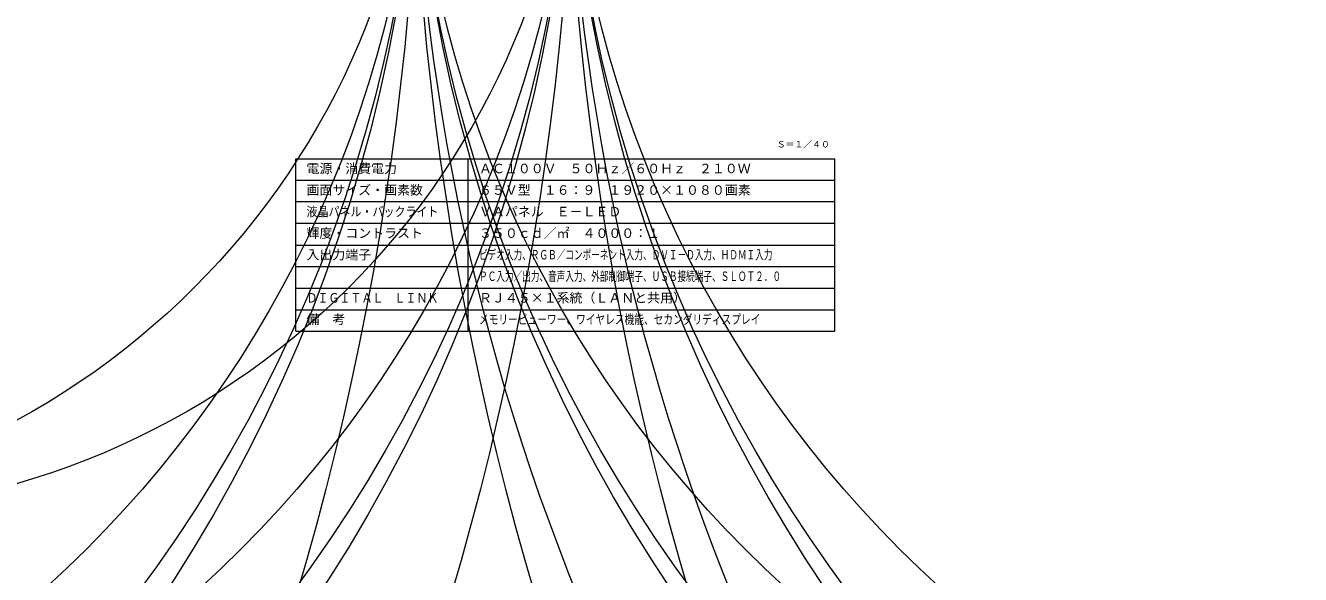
# Model space of a CAD drawing. Units: millimetres, scale not verified. Extents: x -4441 to 4512, y -674 to 8972.
# Drawn here: x -125.1 to 170.5, y -172.9 to -45.6 of the extents above; entities that cross this region are included whole.
import ezdxf
from ezdxf.enums import TextEntityAlignment as Align

# ---------------------------------------------------------------- set-up
doc = ezdxf.new("R2010")
doc.units = ezdxf.units.MM
doc.header["$LTSCALE"] = 0.125
doc.layers.add('0-2_MOJI1', color=7, linetype='Continuous')
doc.layers.add('0-4_TOUROKU', color=7, linetype='Continuous')
doc.layers.add('0-3_WAKU', color=1, linetype='Continuous', lineweight=18)
doc.layers.add('0-6_GAIKEI', color=1, linetype='Continuous', lineweight=18)
doc.styles.add('ＭＳ ゴシック', font='')
doc.styles.get('ＭＳ ゴシック').set_extended_font_data('MS Gothic')

msp = doc.modelspace()

# ---------------------------------------------------------------- linework, layer by layer
at = {"layer": '0-3_WAKU', "color": 4}
for p, q in [((-62.4976, -116.4948), (-62.4976, -76.4948)), ((-62.4976, -76.4948), (62.5024, -76.4948)), ((-22.4976, -116.4948), (-22.4976, -76.4948)), ((62.5024, -116.4948), (62.5024, -76.4948)), ((-62.4976, -116.4948), (62.5024, -116.4948))]:
    msp.add_line(p, q, dxfattribs=at)
at = {"layer": '0-3_WAKU'}
for p, q in [((62.5024, -81.4948), (-62.4976, -81.4948)), ((62.5024, -86.4948), (-62.4976, -86.4948)), ((62.5024, -91.4948), (-62.4976, -91.4948)), ((-62.4976, -96.4948), (62.5024, -96.4948)), ((-62.4976, -101.4948), (62.5024, -101.4948)), ((-62.4976, -106.4948), (62.5024, -106.4948)), ((-62.4976, -111.4948), (62.5024, -111.4948))]:
    msp.add_line(p, q, dxfattribs=at)
at = {"layer": '0-6_GAIKEI'}
for centre, radius in [((-728.3505, 20.5242), 694.7083), ((-692.5255, 20.5242), 694.7083), ((659.0468, 20.5242), 694.6934), ((694.8718, 20.5242), 694.6934), ((489.4014, 19.7107), 524.9482), ((525.2264, 19.7107), 524.9482), ((-394.8075, 20.6538), 361.0653), ((-358.9825, 20.6538), 361.0653), ((317.2743, 20.6637), 352.821), ((353.0993, 20.6637), 352.821), ((-365.0168, 20.7071), 331.3746), ((-329.1918, 20.7071), 331.3746), ((295.7259, 20.7072), 331.3725), ((331.5509, 20.7072), 331.3725), ((-297.7963, 19.7697), 264.1541), ((-261.9713, 19.7697), 264.1541), ((228.6079, 19.7697), 264.2546), ((264.4329, 19.7697), 264.2546), ((-212.5052, 19.9738), 178.763), ((-176.6802, 19.9738), 178.763)]:
    msp.add_circle(centre, radius, dxfattribs=at)

# ---------------------------------------------------------------- texts
at = {"layer": '0-2_MOJI1', "style": 'ＭＳ ゴシック'}
for s, p in [('電源・消費電力', (-59.9976, -80.4948)), ('ＡＣ１００Ｖ\u3000５０Ｈｚ／６０Ｈｚ\u3000２１０Ｗ', (-19.9976, -80.4948)), ('画面サイズ・画素数', (-59.9976, -85.4948)), ('６５Ｖ型\u3000１６：９\u3000１９２０×１０８０画素', (-19.9976, -85.4948)), ('ＶＡパネル\u3000Ｅ－ＬＥＤ', (-19.9976, -90.4948)), ('輝度・コントラスト', (-59.9976, -95.4948)), ('３５０ｃｄ／㎡\u3000４０００：１', (-19.9976, -95.4948)), ('入出力端子', (-59.9976, -100.4948)), ('ＲＪ４５×１系統（ＬＡＮと共用）', (-19.9976, -110.4948)), ('備\u3000考', (-59.9976, -115.4948))]:
    msp.add_text(s, height=2.199, dxfattribs=at).set_placement(p, align=Align.BOTTOM_LEFT)
for s, width, p in [('液晶パネル・バックライト', 0.85, (-59.9976, -90.4948)), ('ビデオ入力、ＲＧＢ／コンポーネント入力、ＤＶＩ－Ｄ入力、ＨＤＭＩ入力', 0.65, (-19.9976, -100.4948)), ('ＰＣ入力／出力、音声入力、外部制御端子、ＵＳＢ接続端子、ＳＬＯＴ２．０', 0.65, (-19.9976, -105.4948)), ('ＤＩＧＩＴＡＬ\u3000ＬＩＮＫ', 0.85, (-59.9976, -110.4948)), ('メモリービューワー、ワイヤレス機能、セカンダリディスプレイ', 0.75, (-19.9976, -115.4948))]:
    msp.add_text(s, height=2.199, dxfattribs=dict(at, width=width)).set_placement(p, align=Align.BOTTOM_LEFT)
at = {"layer": '0-4_TOUROKU', "style": 'ＭＳ ゴシック'}
msp.add_text('Ｓ＝１／４０', height=1.466, dxfattribs=at).set_placement((49.0357, -74.3077), align=Align.BOTTOM_LEFT)

doc.saveas('drawing.dxf')
